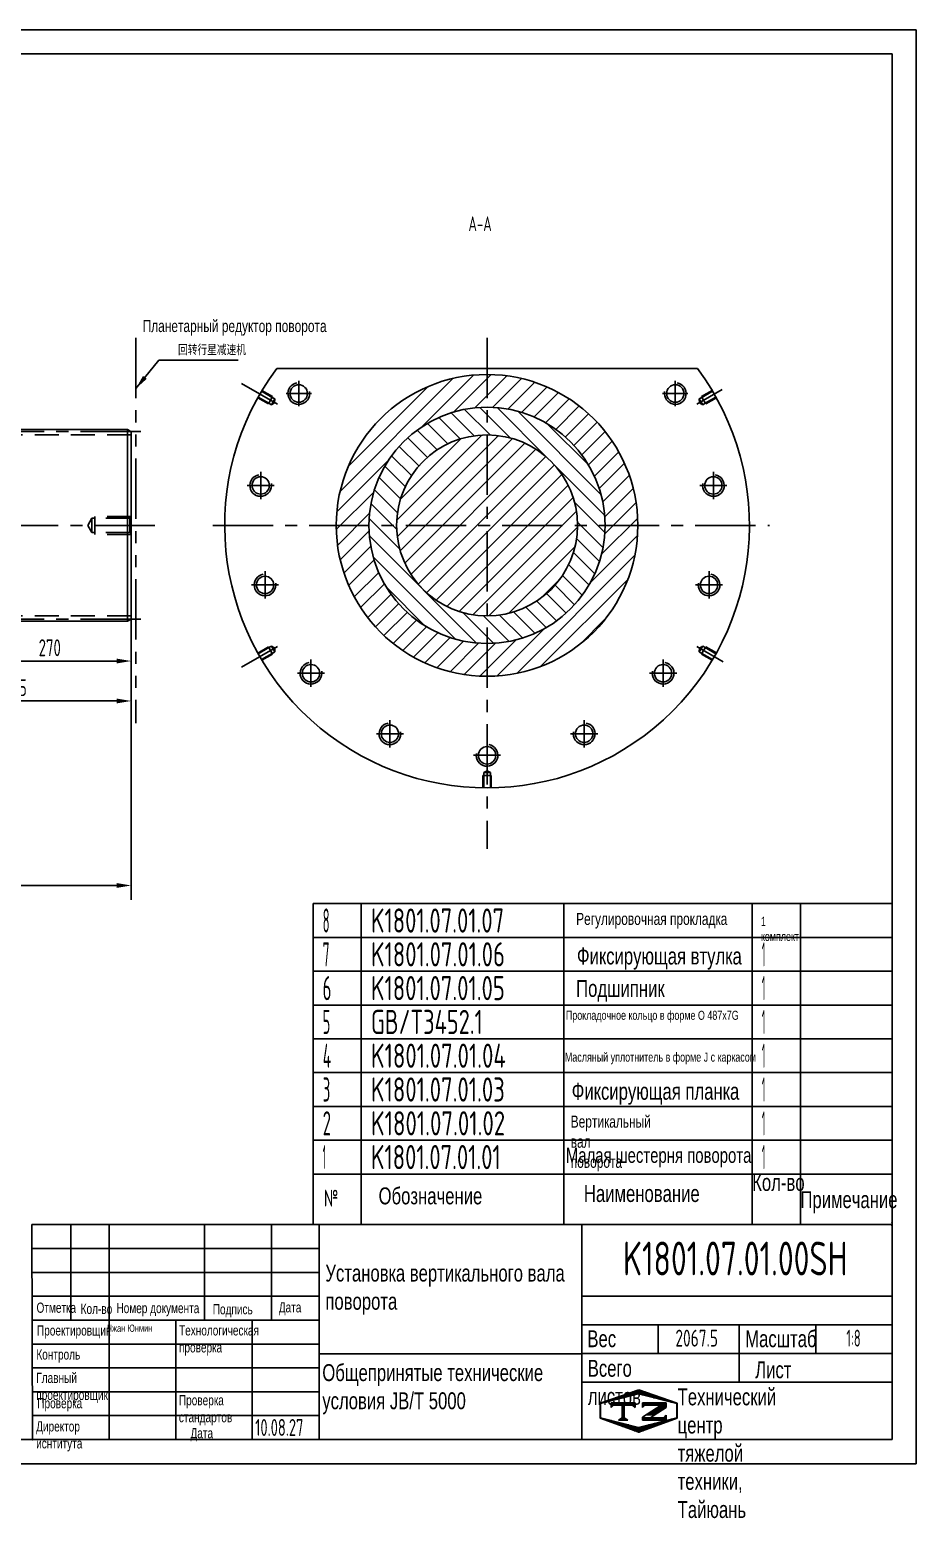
# Model space of a CAD drawing. Header units: millimetres. Extents: x 0 to 3360, y -90 to 2376.
# Drawn here: x 1890 to 3360, y -90 to 2376 of the extents above; entities that cross this region are included whole.
import ezdxf
from ezdxf.enums import TextEntityAlignment as Align

# ---------------------------------------------------------------- set-up
doc = ezdxf.new("R2010")
doc.units = ezdxf.units.MM
doc.header["$LTSCALE"] = 80
for name, pattern in [('F', [0.75, 0.5, -0.25]), ('G', [2, 1.25, -0.25, 0.25, -0.25]), ('K', [2.5, 1.25, -0.25, 0.25, -0.25, 0.25, -0.25])]:
    doc.linetypes.add(name, pattern=pattern)
for name, color, linetype in [('01', 7, 'Continuous'), ('02', 1, 'Continuous'), ('04', 2, 'F'), ('05', 4, 'G'), ('07', 6, 'K'), ('08', 1, 'Continuous'), ('11', 3, 'Continuous'), ('THICK', 7, 'Continuous')]:
    doc.layers.add(name, color=color, linetype=linetype)
doc.styles.get("Standard").update_dxf_attribs({"font": 'isocp', "width": 0.707, "bigfont": 'intecad.shx'})
doc.dimstyles.new('INTE', dxfattribs={"dimscale": 8, "dimtxt": 3.5, "dimasz": 3, "dimexe": 3, "dimexo": 0, "dimgap": 1, "dimtad": 1, "dimdsep": 46, "dimtxsty": 'Standard', "dimcen": 0, "dimclrd": 1, "dimclre": 1, "dimclrt": 3, "dimaunit": 1, "dimadec": 0, "dimazin": 0, "dimtfac": 1, "dimtmove": 0, "dimatfit": 0, "dimfxl": 1, "dimarcsym": 0})
pattern_1 = [(45, (-407.789, -409.888), (-14.14214, 14.14214), [])]

# ---------------------------------------------------------------- blocks, each defined once
blk = doc.blocks.new('*D16')
at = {"layer": '08', "color": 1, "lineweight": -2}
for p, q in [((2058.5, 1263.8), (2058.5, 934.1)), ((429.5, 1003.4), (429.5, 934.1)), ((453.5, 958.1), (2034.5, 958.1))]:
    blk.add_line(p, q, dxfattribs=at)
at = {"layer": '08', "color": 1}
for points in [[(453.5, 962.1), (453.5, 954.1), (429.5, 958.1)], [(2034.5, 962.1), (2034.5, 954.1), (2058.5, 958.1)]]:
    blk.add_solid(points, dxfattribs=at)
at = {"layer": 'Defpoints', "color": 0}
for p in [(2058.5, 1263.8), (429.5, 1003.4), (2058.5, 958.1)]:
    blk.add_point(p, dxfattribs=at)
at = {"layer": '08', "color": 3, "insert": (1244, 980.1), "char_height": 28, "attachment_point": 5}
blk.add_mtext('1629', dxfattribs=at)
blk = doc.blocks.new('*D17')
at = {"layer": '08', "color": 1, "lineweight": -2}
for p, q in [((1673.5, 1396), (1673.5, 1239.8)), ((2058.5, 1399.5), (2058.5, 1239.8)), ((2034.5, 1263.8), (1697.5, 1263.8))]:
    blk.add_line(p, q, dxfattribs=at)
at = {"layer": '08', "color": 1}
for points in [[(1697.5, 1267.8), (1697.5, 1259.8), (1673.5, 1263.8)], [(2034.5, 1267.8), (2034.5, 1259.8), (2058.5, 1263.8)]]:
    blk.add_solid(points, dxfattribs=at)
at = {"layer": 'Defpoints', "color": 0}
for p in [(1673.5, 1396), (2058.5, 1399.5), (1673.5, 1263.8)]:
    blk.add_point(p, dxfattribs=at)
at = {"layer": '08', "color": 3, "insert": (1866, 1285.8), "char_height": 28, "attachment_point": 5}
blk.add_mtext('385', dxfattribs=at)
blk = doc.blocks.new('*D18')
at = {"layer": '08', "color": 1, "lineweight": -2}
for p, q in [((1788.5, 1404.9), (1788.5, 1306)), ((2058.5, 1399.5), (2058.5, 1306)), ((2034.5, 1330), (1812.5, 1330))]:
    blk.add_line(p, q, dxfattribs=at)
at = {"layer": '08', "color": 1}
for points in [[(1812.5, 1334), (1812.5, 1326), (1788.5, 1330)], [(2034.5, 1334), (2034.5, 1326), (2058.5, 1330)]]:
    blk.add_solid(points, dxfattribs=at)
at = {"layer": 'Defpoints', "color": 0}
for p in [(1788.5, 1404.9), (2058.5, 1399.5), (1788.5, 1330)]:
    blk.add_point(p, dxfattribs=at)
at = {"layer": '08', "color": 3, "insert": (1923.5, 1352), "char_height": 28, "attachment_point": 5}
blk.add_mtext('270', dxfattribs=at)
blk = doc.blocks.new('*U39')
at = {"layer": '01'}
for points in [[(415, 292), (25, 292)], [(25, 292), (25, 5)], [(415, 5), (415, 292)], [(25, 5), (415, 5)]]:
    blk.add_lwpolyline(points, dxfattribs=at)
at = {"layer": '02'}
for points in [[(420, 297), (0, 297)], [(0, 297), (0, 0)], [(420, 0), (420, 297)], [(0, 0), (420, 0)]]:
    blk.add_lwpolyline(points, dxfattribs=at)
blk = doc.blocks.new('*U42')
at = {"layer": '01'}
for p, q in [((0, -56), (0, 0)), ((960, -56), (960, 0))]:
    blk.add_line(p, q, dxfattribs=at)
at = {"layer": '02'}
for p, q in [((0, 0), (80, 0)), ((80, -56), (80, 0)), ((80, 0), (416, 0)), ((416, -56), (416, 0)), ((416, 0), (728, 0)), ((728, -56), (728, 0)), ((728, 0), (808, 0)), ((808, -56), (808, 0)), ((808, 0), (960, 0))]:
    blk.add_line(p, q, dxfattribs=at)
blk = doc.blocks.new('*U43')
at = {"layer": '01'}
for p, q in [((0, -56), (0, 0)), ((960, -56), (960, 0))]:
    blk.add_line(p, q, dxfattribs=at)
at = {"layer": '02'}
for p, q in [((0, 0), (80, 0)), ((80, -56), (80, 0)), ((80, 0), (416, 0)), ((416, -56), (416, 0)), ((416, 0), (728, 0)), ((728, -56), (728, 0)), ((728, 0), (808, 0)), ((808, -56), (808, 0)), ((808, 0), (960, 0))]:
    blk.add_line(p, q, dxfattribs=at)
blk = doc.blocks.new('*U44')
at = {"layer": '01'}
for p, q in [((0, -56), (0, 0)), ((960, -56), (960, 0))]:
    blk.add_line(p, q, dxfattribs=at)
at = {"layer": '02'}
for p, q in [((0, 0), (80, 0)), ((80, -56), (80, 0)), ((80, 0), (416, 0)), ((416, -56), (416, 0)), ((416, 0), (728, 0)), ((728, -56), (728, 0)), ((728, 0), (808, 0)), ((808, -56), (808, 0)), ((808, 0), (960, 0))]:
    blk.add_line(p, q, dxfattribs=at)
blk = doc.blocks.new('*U45')
at = {"layer": '01'}
for p, q in [((0, -56), (0, 0)), ((960, -56), (960, 0))]:
    blk.add_line(p, q, dxfattribs=at)
at = {"layer": '02'}
for p, q in [((0, 0), (80, 0)), ((80, -56), (80, 0)), ((80, 0), (416, 0)), ((416, -56), (416, 0)), ((416, 0), (728, 0)), ((728, -56), (728, 0)), ((728, 0), (808, 0)), ((808, -56), (808, 0)), ((808, 0), (960, 0))]:
    blk.add_line(p, q, dxfattribs=at)
blk = doc.blocks.new('*U46')
at = {"layer": '01'}
for p, q in [((0, -56), (0, 0)), ((960, -56), (960, 0))]:
    blk.add_line(p, q, dxfattribs=at)
at = {"layer": '02'}
for p, q in [((0, 0), (80, 0)), ((80, -56), (80, 0)), ((80, 0), (416, 0)), ((416, -56), (416, 0)), ((416, 0), (728, 0)), ((728, -56), (728, 0)), ((728, 0), (808, 0)), ((808, -56), (808, 0)), ((808, 0), (960, 0))]:
    blk.add_line(p, q, dxfattribs=at)
blk = doc.blocks.new('*U47')
at = {"layer": '01'}
for p, q in [((0, -56), (0, 0)), ((960, -56), (960, 0))]:
    blk.add_line(p, q, dxfattribs=at)
at = {"layer": '02'}
for p, q in [((0, 0), (80, 0)), ((80, -56), (80, 0)), ((80, 0), (416, 0)), ((416, -56), (416, 0)), ((416, 0), (728, 0)), ((728, -56), (728, 0)), ((728, 0), (808, 0)), ((808, -56), (808, 0)), ((808, 0), (960, 0))]:
    blk.add_line(p, q, dxfattribs=at)
blk = doc.blocks.new('*U48')
at = {"layer": '01'}
for p, q in [((0, -56), (0, 0)), ((960, -56), (960, 0))]:
    blk.add_line(p, q, dxfattribs=at)
at = {"layer": '02'}
for p, q in [((0, 0), (80, 0)), ((80, -56), (80, 0)), ((80, 0), (416, 0)), ((416, -56), (416, 0)), ((416, 0), (728, 0)), ((728, -56), (728, 0)), ((728, 0), (808, 0)), ((808, -56), (808, 0)), ((808, 0), (960, 0))]:
    blk.add_line(p, q, dxfattribs=at)
blk = doc.blocks.new('*U49')
at = {"layer": '01'}
for p, q in [((0, -56), (0, 0)), ((0, 0), (80, 0)), ((80, 0), (416, 0)), ((416, 0), (728, 0)), ((728, 0), (808, 0)), ((808, 0), (960, 0)), ((960, -56), (960, 0))]:
    blk.add_line(p, q, dxfattribs=at)
at = {"layer": '02'}
for p, q in [((80, -56), (80, 0)), ((416, -56), (416, 0)), ((728, -56), (728, 0)), ((808, -56), (808, 0))]:
    blk.add_line(p, q, dxfattribs=at)
blk = doc.blocks.new('*X63')
at = {"color": 0}
for p, q in [((127.06, 7.8), (132.06, 7.8)), ((127.06, 7.5), (132.06, 7.5)), ((127.06, 7.2), (127.32, 7.2)), ((129.23, 6.3), (131.04, 6.3)), ((129.7, 6.6), (131.51, 6.6)), ((130.16, 6.9), (131.98, 6.9)), ((130.62, 7.2), (132.06, 7.2)), ((127.84, 5.4), (129.64, 5.4)), ((128.3, 5.7), (130.1, 5.7)), ((128.77, 6), (130.57, 6))]:
    blk.add_line(p, q, dxfattribs=at)
blk = doc.blocks.new('*X64')
at = {"color": 0}
for p, q in [((127.06, 4.8), (132.06, 4.8)), ((127.06, 4.5), (132.06, 4.5)), ((131.84, 5.1), (132.06, 5.1))]:
    blk.add_line(p, q, dxfattribs=at)
blk = doc.blocks.new('*X62')
at = {"color": 0}
for p, q in [((122.34, 4.5), (123.72, 4.5)), ((122.82, 4.8), (123.24, 4.8))]:
    blk.add_line(p, q, dxfattribs=at)
blk = doc.blocks.new('*X61')
at = {"color": 0}
for p, q in [((120.53, 7.8), (125.53, 7.8)), ((120.53, 7.5), (125.53, 7.5)), ((120.53, 7.2), (120.79, 7.2)), ((125.27, 7.2), (125.53, 7.2))]:
    blk.add_line(p, q, dxfattribs=at)
blk = doc.blocks.new('*X60')
at = {"color": 0}
for p, q in [((123.24, 9.6), (125.52, 9.6)), ((124.1, 9.9), (128.52, 9.9)), ((124.97, 10.2), (127.67, 10.2)), ((125.83, 10.5), (126.82, 10.5)), ((127.02, 9.6), (129.37, 9.6)), ((118.22, 7.8), (118.32, 7.8)), ((118.22, 7.5), (118.27, 7.5)), ((118.22, 7.2), (118.27, 7.2)), ((118.22, 6.9), (118.27, 6.9)), ((118.22, 6.6), (118.27, 6.6)), ((118.22, 6.3), (118.27, 6.3)), ((118.94, 8.1), (119.52, 8.1)), ((119.8, 8.4), (120.72, 8.4)), ((120.66, 8.7), (121.92, 8.7)), ((121.52, 9), (123.12, 9)), ((122.38, 9.3), (124.32, 9.3)), ((128.22, 9.3), (130.22, 9.3)), ((129.42, 9), (131.07, 9)), ((130.62, 8.7), (131.92, 8.7)), ((131.82, 8.4), (132.77, 8.4)), ((133.02, 8.1), (133.62, 8.1)), ((134.22, 7.8), (134.32, 7.8)), ((134.27, 7.5), (134.32, 7.5)), ((134.27, 7.2), (134.32, 7.2)), ((134.27, 6.9), (134.32, 6.9)), ((134.27, 6.6), (134.32, 6.6)), ((134.27, 6.3), (134.32, 6.3)), ((118.22, 6), (118.27, 6)), ((118.22, 5.7), (118.27, 5.7)), ((118.22, 5.4), (118.27, 5.4)), ((118.22, 5.1), (118.27, 5.1)), ((118.22, 4.8), (118.27, 4.8)), ((118.79, 4.5), (119.42, 4.5)), ((119.61, 4.2), (120.62, 4.2)), ((120.43, 3.9), (121.82, 3.9)), ((121.26, 3.6), (123.02, 3.6)), ((122.08, 3.3), (124.22, 3.3)), ((128.32, 3.3), (130.51, 3.3)), ((129.52, 3.6), (131.32, 3.6)), ((130.72, 3.9), (132.14, 3.9)), ((131.92, 4.2), (132.95, 4.2)), ((133.12, 4.5), (133.76, 4.5)), ((134.27, 6), (134.32, 6)), ((134.27, 5.7), (134.32, 5.7)), ((134.27, 5.4), (134.32, 5.4)), ((134.27, 5.1), (134.32, 5.1)), ((134.27, 4.8), (134.32, 4.8)), ((122.91, 3), (125.42, 3)), ((123.73, 2.7), (128.89, 2.7)), ((124.55, 2.4), (128.07, 2.4)), ((125.38, 2.1), (127.26, 2.1)), ((126.2, 1.8), (126.45, 1.8)), ((127.12, 3), (129.7, 3))]:
    blk.add_line(p, q, dxfattribs=at)

msp = doc.modelspace()

# ---------------------------------------------------------------- hatches: boundary and pattern name
at = {"layer": '02'}
h = msp.add_hatch(dxfattribs=at)
h.set_pattern_fill('_USER', color=256, scale=20, angle=45, style=0, pattern_type=0)
h.set_pattern_definition(pattern_1)
h.paths.add_polyline_path([(2648.452, 1750.552), (2648.452, 1804.752, 0.41421356), (2398.452, 1554.752), (2452.652, 1554.752, -0.41421356)])
h.paths.add_polyline_path([(2452.652, 1554.752), (2398.452, 1554.752, 0.41421356), (2648.452, 1304.752), (2648.452, 1358.952, -0.41421356)])
h.paths.add_polyline_path([(2898.452, 1554.752), (2844.252, 1554.752, -0.41421356), (2648.452, 1358.952), (2648.452, 1304.752, 0.41421356)])
h.paths.add_polyline_path([(2648.452, 1804.752), (2648.452, 1750.552, -0.41421356), (2844.252, 1554.752), (2898.452, 1554.752, 0.41421356)])
at = {"layer": '02', "linetype": 'Continuous'}
h = msp.add_hatch(dxfattribs=at)
h.set_pattern_fill('_USER', color=1, scale=20, angle=315, style=0, pattern_type=0)
h.set_pattern_definition([(315, (-407.789, -409.888), (14.14214, 14.14214), [])])
h.paths.add_polyline_path([(2648.452, 1750.552), (2648.452, 1704.752, -0.41421356), (2798.452, 1554.752), (2844.252, 1554.752, 0.41421356)])
h.paths.add_polyline_path([(2648.452, 1704.752), (2648.452, 1750.552, 0.41421356), (2452.652, 1554.752), (2498.452, 1554.752, -0.41421356)])
h.paths.add_polyline_path([(2498.452, 1554.752), (2452.652, 1554.752, 0.41421356), (2648.452, 1358.952), (2648.452, 1404.752, -0.41421356)])
h.paths.add_polyline_path([(2844.252, 1554.752), (2798.452, 1554.752, -0.41421356), (2648.452, 1404.752), (2648.452, 1358.952, 0.41421356)])
h = msp.add_hatch(dxfattribs=at)
h.set_pattern_fill('_USER', color=1, scale=20, angle=45, style=0, pattern_type=0)
h.set_pattern_definition(pattern_1)
h.paths.add_polyline_path([(2648.452, 1554.752), (2798.452, 1554.752, 0.41421356), (2648.452, 1704.752)])
h.paths.add_polyline_path([(2648.452, 1704.752, 0.41421356), (2498.452, 1554.752), (2648.452, 1554.752)])
h.paths.add_polyline_path([(2648.452, 1404.752, 0.41421356), (2798.452, 1554.752), (2648.452, 1554.752)])
h.paths.add_polyline_path([(2648.452, 1554.752), (2498.452, 1554.752, 0.41421356), (2648.452, 1404.752)])

# ---------------------------------------------------------------- linework, layer by layer
for radius in [250, 195.8, 150]:
    msp.add_circle((2648.452, 1554.752), radius)
at = {"layer": '01'}
for p, q in [((2997.209, 1814.752), (2299.714, 1814.752)), ((2360, 480), (3320, 480)), ((2360, 480), (2360, 396.232)), ((2440, 480), (2440, 396.232)), ((2776, 480), (2776, 396.232)), ((3088, 480), (3088, 396.232)), ((3168, 480), (3168, 396.232))]:
    msp.add_line(p, q, dxfattribs=at)
at = {"layer": '01', "color": 7, "linetype": 'Continuous'}
for p, q in [((2052.477, 1713.502), (1673.477, 1713.502)), ((2052.477, 1713.502), (2052.477, 1396.002)), ((2052.477, 1713.502), (2058.477, 1710.038)), ((2058.477, 1399.466), (2058.477, 1710.038)), ((2052.477, 1396.002), (1673.477, 1396.002)), ((2052.477, 1396.002), (2058.477, 1399.466))]:
    msp.add_line(p, q, dxfattribs=at)
at = {"layer": '01'}
for centre in [(2336.362, 1773.292), (2960.542, 1773.292), (2273.242, 1620.922), (3023.662, 1620.922), (2280.432, 1456.152), (3016.472, 1456.152), (2356.582, 1309.842), (2940.322, 1309.842), (2487.442, 1209.442), (2809.462, 1209.442), (2648.452, 1173.752)]:
    msp.add_circle(centre, 14.4, dxfattribs=at)
msp.add_arc((2648.462, 1554.752), 435, 143.294569, 36.705431, dxfattribs=at)
for p in [(3320, 400), (3320, 394.611), (3320, 394.469)]:
    msp.add_point(p, dxfattribs=at)
at = {"layer": '02'}
for centre, start, end in [((2336.362, 1773.292), 100, 10), ((2960.542, 1773.292), 170, 80), ((2273.242, 1620.922), 100, 10), ((3023.662, 1620.922), 170, 80), ((2280.432, 1456.152), 100, 10), ((3016.472, 1456.152), 170, 80), ((2356.582, 1309.842), 100, 10), ((2940.322, 1309.842), 170, 80), ((2487.442, 1209.442), 100, 10), ((2809.462, 1209.442), 170, 80), ((2648.452, 1173.752), 170, 80)]:
    msp.add_arc(centre, 18, start, end, dxfattribs=at)
at = {"layer": '04', "color": 2, "linetype": 'F'}
for p, q in [((2292.194, 1766.893), (2274.527, 1777.093)), ((2275.227, 1778.306), (2292.894, 1768.106)), ((3021.669, 1778.322), (3004.002, 1768.122)), ((3004.702, 1766.91), (3022.369, 1777.11)), ((2268.227, 1766.182), (2285.894, 1755.982)), ((2286.594, 1757.194), (2268.927, 1767.394)), ((2285.894, 1755.982), (2289.394, 1762.044)), ((2286.594, 1757.194), (2290.924, 1754.694)), ((2292.894, 1768.106), (2289.394, 1762.044)), ((2296.524, 1764.393), (2290.924, 1754.694)), ((2296.342, 1758.032), (2290.924, 1754.694)), ((2292.194, 1766.893), (2296.524, 1764.393)), ((2296.524, 1764.393), (2296.342, 1758.032)), ((3004.702, 1766.91), (3000.372, 1764.41)), ((3005.972, 1754.71), (3000.372, 1764.41)), ((3000.554, 1758.048), (3000.372, 1764.41)), ((3005.972, 1754.71), (3000.554, 1758.048)), ((3004.002, 1768.122), (3007.502, 1762.06)), ((3010.302, 1757.21), (3005.972, 1754.71)), ((3011.002, 1755.998), (3007.502, 1762.06)), ((3010.302, 1757.21), (3027.969, 1767.41)), ((3028.669, 1766.198), (3011.002, 1755.998)), ((2058.477, 1704.612), (1788.477, 1704.612)), ((1993.477, 1566.752), (1986.548, 1554.752)), ((1993.477, 1542.752), (1986.548, 1554.752)), ((2056.477, 1566.752), (1993.477, 1566.752)), ((1993.477, 1566.752), (1993.477, 1542.752)), ((2058.477, 1569.752), (1998.477, 1569.752)), ((1998.477, 1569.752), (1998.477, 1539.752)), ((2058.477, 1568.752), (2056.477, 1566.752)), ((2056.477, 1566.752), (2056.477, 1542.752)), ((2056.477, 1542.752), (1993.477, 1542.752)), ((2058.477, 1539.752), (1998.477, 1539.752)), ((2058.477, 1540.752), (2056.477, 1542.752)), ((2058.477, 1404.892), (1788.477, 1404.892)), ((2268.236, 1343.306), (2285.903, 1353.506)), ((2286.603, 1352.293), (2268.936, 1342.093)), ((2292.203, 1342.594), (2274.536, 1332.394)), ((2275.236, 1331.182), (2292.903, 1341.382)), ((2285.903, 1353.506), (2289.403, 1347.444)), ((2286.603, 1352.293), (2290.933, 1354.793)), ((2292.903, 1341.382), (2289.403, 1347.444)), ((2290.933, 1354.793), (2296.533, 1345.094)), ((2290.933, 1354.793), (2296.351, 1351.455)), ((2292.203, 1342.594), (2296.533, 1345.094)), ((2296.351, 1351.455), (2296.533, 1345.094)), ((3000.381, 1345.11), (3005.981, 1354.81)), ((3000.381, 1345.11), (3000.563, 1351.471)), ((3004.711, 1342.61), (3000.381, 1345.11)), ((3000.563, 1351.471), (3005.981, 1354.81)), ((3004.011, 1341.398), (3007.511, 1347.46)), ((3021.678, 1331.198), (3004.011, 1341.398)), ((3004.711, 1342.61), (3022.378, 1332.41)), ((3010.311, 1352.31), (3005.981, 1354.81)), ((3011.011, 1353.522), (3007.511, 1347.46)), ((3010.311, 1352.31), (3027.978, 1342.11)), ((3028.678, 1343.322), (3011.011, 1353.522)), ((2641.462, 1119.752), (2641.462, 1140.152)), ((2641.462, 1140.152), (2648.462, 1140.152)), ((2642.862, 1145.152), (2648.462, 1148.175)), ((2642.862, 1140.152), (2642.862, 1145.152)), ((2642.862, 1145.152), (2654.062, 1145.152)), ((2642.862, 1140.152), (2642.862, 1119.752)), ((2648.462, 1148.175), (2654.062, 1145.152)), ((2655.462, 1140.152), (2648.462, 1140.152)), ((2654.062, 1140.152), (2654.062, 1145.152)), ((2654.062, 1140.152), (2654.062, 1119.752)), ((2655.462, 1119.752), (2655.462, 1140.152))]:
    msp.add_line(p, q, dxfattribs=at)
at = {"layer": '05', "color": 4, "linetype": 'G'}
for p, q in [((2648.452, 1865.445), (2648.452, 1018.573)), ((2300.876, 1755.425), (2241.27, 1789.839)), ((2996.029, 1755.425), (3038.023, 1779.671)), ((2074.337, 1710.327), (1756.916, 1710.327)), ((2097.696, 1554.752), (1306.549, 1554.752)), ((2193.725, 1554.752), (3116.546, 1554.752)), ((2074.337, 1399.177), (1756.916, 1399.177)), ((2300.876, 1354.078), (2241.27, 1319.665)), ((2996.029, 1354.078), (3039.791, 1328.812))]:
    msp.add_line(p, q, dxfattribs=at)
at = {"layer": '05'}
for p, q in [((2336.362, 1752.292), (2336.362, 1794.292)), ((2960.542, 1752.292), (2960.542, 1794.292)), ((2315.362, 1773.292), (2357.362, 1773.292)), ((2981.542, 1773.292), (2939.542, 1773.292)), ((2273.242, 1643.422), (2273.242, 1598.422)), ((3023.662, 1643.422), (3023.662, 1598.422)), ((2250.742, 1620.922), (2295.742, 1620.922)), ((3046.162, 1620.922), (3001.162, 1620.922)), ((2257.932, 1456.152), (2302.932, 1456.152)), ((2280.432, 1478.652), (2280.432, 1433.652)), ((3038.972, 1456.152), (2993.972, 1456.152)), ((3016.472, 1478.652), (3016.472, 1433.652)), ((2356.582, 1332.342), (2356.582, 1287.342)), ((2940.322, 1332.342), (2940.322, 1287.342)), ((2334.082, 1309.842), (2379.082, 1309.842)), ((2962.822, 1309.842), (2917.822, 1309.842)), ((2464.942, 1209.442), (2509.942, 1209.442)), ((2487.442, 1231.942), (2487.442, 1186.942)), ((2831.962, 1209.442), (2786.962, 1209.442)), ((2809.462, 1231.942), (2809.462, 1186.942)), ((2648.452, 1196.252), (2648.452, 1151.252)), ((2648.452, 1196.252), (2648.452, 1151.252)), ((2670.952, 1173.752), (2625.952, 1173.752)), ((2625.952, 1173.752), (2670.952, 1173.752))]:
    msp.add_line(p, q, dxfattribs=at)
at = {"layer": '07', "color": 6, "linetype": 'K'}
msp.add_line((2066.177, 1865.445), (2066.177, 1227.19), dxfattribs=at)
at = {"layer": 'THICK'}
for p, q in [((1893.993, 396.232), (1895.073, 40)), ((1893.993, 396.232), (3320, 396.232)), ((1958.383, 396.06), (1958.383, 396.232)), ((1958.403, 237.906), (1958.403, 396.232)), ((2021.734, 40), (2021.734, 396.232)), ((2180.059, 237.906), (2180.059, 396.232)), ((2290.886, 237.906), (2290.886, 396.232)), ((2370.049, 40), (2370.049, 396.232)), ((2805.443, 40), (2805.443, 396.232)), ((3320, 40), (3320, 396.232)), ((1895.073, 277.488), (2370.049, 277.488)), ((2805.443, 277.488), (3320, 277.488)), ((1895.073, 237.906), (2370.049, 237.906)), ((2132.561, 40), (2132.561, 237.906)), ((2259.221, 40), (2259.221, 237.906)), ((2805.443, 229.99), (3320, 229.99)), ((2932.103, 182.493), (2932.103, 229.99)), ((3066.68, 134.995), (3066.68, 229.99)), ((3193.34, 182.493), (3193.34, 229.99)), ((2370.049, 181.806), (2805.443, 181.806)), ((2805.443, 182.493), (3320, 182.493)), ((2805.443, 134.995), (3320, 134.995)), ((1895.073, 40), (3320, 40))]:
    msp.add_line(p, q, dxfattribs=at)
at = {"layer": 'THICK', "color": 3}
for p, q in [((1895.073, 356.65), (2370.049, 356.65)), ((1895.073, 317.069), (2370.049, 317.069)), ((1895.073, 198.325), (2370.049, 198.325)), ((1895.073, 158.744), (2370.049, 158.744)), ((1895.073, 119.163), (2370.049, 119.163)), ((2835.937, 100.212), (2900.099, 122.559)), ((2835.937, 75.325), (2835.937, 100.212)), ((2836.354, 99.708), (2899.684, 115.541)), ((2836.354, 75.96), (2836.354, 99.708)), ((2854.237, 93.034), (2854.237, 100.95)), ((2854.237, 100.95), (2893.818, 100.95)), ((2893.818, 100.95), (2893.818, 93.034)), ((2899.684, 115.541), (2963.014, 99.708)), ((2900.099, 122.559), (2963.427, 100.212)), ((2905.938, 100.95), (2905.938, 93.034)), ((2905.938, 100.95), (2945.519, 100.95)), ((2945.519, 100.95), (2945.519, 93.034)), ((2963.014, 99.708), (2963.014, 75.96)), ((2963.427, 100.212), (2963.427, 75.325)), ((1895.073, 79.581), (2370.049, 79.581)), ((2900.099, 51.962), (2835.937, 75.325)), ((2899.684, 60.127), (2836.354, 75.96)), ((2858.195, 96.992), (2854.237, 93.034)), ((2889.86, 96.992), (2858.195, 96.992)), ((2874.027, 77.126), (2866.358, 72.301)), ((2872.295, 97.029), (2872.295, 75.317)), ((2874.027, 97.029), (2874.027, 75.317)), ((2874.027, 77.126), (2881.695, 72.301)), ((2876.006, 97.029), (2876.006, 75.317)), ((2893.818, 93.034), (2889.86, 96.992)), ((2963.014, 75.96), (2899.684, 60.127)), ((2963.427, 75.325), (2900.099, 51.962)), ((2905.938, 93.034), (2909.896, 96.992)), ((2937.108, 96.992), (2905.938, 76.825)), ((2905.938, 76.825), (2905.938, 72.301)), ((2909.896, 96.992), (2937.108, 96.992)), ((2925.24, 80.131), (2919.191, 76.259)), ((2941.56, 76.259), (2919.191, 76.259)), ((2945.518, 93.109), (2925.24, 80.131)), ((2945.518, 80.218), (2941.56, 76.259)), ((2945.518, 72.301), (2945.518, 80.218)), ((2866.358, 72.301), (2874.027, 72.301)), ((2881.695, 72.301), (2874.027, 72.301)), ((2905.938, 72.301), (2945.518, 72.301))]:
    msp.add_line(p, q, dxfattribs=at)
for p in [(1895.073, 79.581), (1895.073, 40)]:
    msp.add_point(p, dxfattribs=at)

# ---------------------------------------------------------------- block references
at = {"layer": '01', "xscale": 8, "yscale": 8, "zscale": 8}
msp.add_blockref('*U39', (0, 0), dxfattribs=at)
at = {"layer": '01'}
for name, p in [('*U49', (2360, 928)), ('*U48', (2360, 872)), ('*U47', (2360, 816)), ('*U46', (2360, 760)), ('*U45', (2360, 704)), ('*U44', (2360, 648)), ('*U43', (2360, 592)), ('*U42', (2360, 536))]:
    msp.add_blockref(name, p, dxfattribs=at)
at = {"layer": 'THICK', "color": 3, "xscale": 7.916258743720661, "yscale": 7.916258743720164, "zscale": 7.916258743720223}
for name in ['*X60', '*X61', '*X63', '*X62', '*X64']:
    msp.add_blockref(name, (1900.08, 38.066), dxfattribs=at)

# ---------------------------------------------------------------- texts
at = {"layer": '01', "attachment_point": 1}
for s, insert, char_height in [('{\\fArial|b0|i0|c204|p34;\\C3;Планетарный редуктор поворота}', (2077.518, 1895.116), 20), ('{\\fArial|b0|i0|c204|p34;\\C3;Регулировочная прокладка}', (2796.136, 912.73), 20), ('{\\fArial|b0|i0|c204|p34;\\C3;Фиксирующая втулка}', (2797.445, 855.172), 28), ('{\\fArial|b0|i0|c204|p34;\\C3;Подшипник}', (2796.136, 801.538), 28), ('{\\fArial|b0|i0|c204|p34;\\C3;Прокладочное кольцо в форме О 487х7\\fArial|b0|i0|c0|p34;G}', (2779.116, 750.521), 15), ('{\\fArial|b0|i0|c204|p34;\\C3;Масляный уплотнитель в форме \\fArial|b0|i0|c0|p34;J \\fArial|b0|i0|c204|p34;с каркасом}', (2777.509, 681.193), 15), ('{\\fArial|b0|i0|c204|p34;\\C3;Фиксирующая планка}', (2788.789, 631.088), 28), ('{\\fArial|b0|i0|c204|p34;\\C3;Малая шестерня поворота}', (2779.075, 523.517), 25), ('{\\fArial|b0|i0|c204|p34;Кол-во}', (3088, 480), 28), ('{\\Fisocp,intecad|c204;№}', (2378.041, 453.884), 28), ('{\\fArial|b0|i0|c204|p34;Наименование}', (2809.02, 461.642), 28), ('{\\fArial|b0|i0|c204|p34;Примечание}', (3168, 451.523), 28), ('{\\fArial|b0|i0|c204|p34;\\C3;Установка вертикального вала\\Pповорота}', (2380.415, 329.858), 28), ('{\\fArial|b0|i0|c204|p34;Отметка}', (1901.538, 266.941), 16.87947), ('{\\fArial|b0|i0|c204|p34;Кол-во}', (1974.739, 264.999), 16.87947), ('{\\fArial|b0|i0|c204|p34;Номер документа}', (2034.033, 266.298), 16.87947), ('{\\fArial|b0|i0|c204|p34;Подпись}', (2193.694, 264.352), 16.87947), ('{\\fArial|b0|i0|c204|p34;Дата}', (2303.171, 267.588), 16.87947), ('{\\fArial|b0|i0|c204|p34;Проектировщик}', (1902.281, 229.237), 16.87947), ('{\\fArial|b0|i0|c204|p34;\\C3;Чжан Юнмин}', (2018.522, 230.489), 12), ('{\\fArial|b0|i0|c204|p34;Технологическая\\Pпроверка}', (2137.747, 229.364), 16.87947), ('{\\fArial|b0|i0|c204|p34;Масштаб}', (3076.396, 221.056), 28), ('{\\fArial|b0|i0|c204|p34;Вес}', (2814.783, 221.056), 28), ('{\\fArial|b0|i0|c204|p34;Контроль}', (1901.311, 189.478), 16.87947), ('{\\fArial|b0|i0|c204|p34;Главный\\Pпроектировщик}', (1901.162, 150.627), 16.87947), ('{\\fArial|b0|i0|c204|p34;Общепринятые технические\\Pусловия \\fArial|b0|i0|c0|p34;JB/T 5000}', (2375.339, 164.92), 28), ('{\\fArial|b0|i0|c204|p34;Лист}', (3092.946, 169.542), 28), ('{\\fArial|b0|i0|c204|p34;Проверка}', (1902.811, 108.648), 16.87947), ('{\\fArial|b0|i0|c204|p34;Проверка\\Pстандартов}', (2137.585, 113.663), 16.87947), ('{\\fArial|b0|i0|c204|p34;Директор\\Pиснтитута}', (1900.902, 70.297), 16.87947), ('{\\fArial|b0|i0|c204|p34;Дата}', (2156.763, 59.014), 16.87947)]:
    msp.add_mtext(s, dxfattribs=dict(at, insert=insert, char_height=char_height))
at = {"layer": '01', "color": 3, "insert": (2136.142, 1836.721), "char_height": 17.5, "attachment_point": 7}
msp.add_mtext('回转行星减速机', dxfattribs=at)
at = {"layer": '01', "attachment_point": 1}
for s, insert, char_height, width in [('{\\fArial|b0|i0|c204|p34;\\C3;1 комплект}', (3102.506, 906.19), 15, 1.30927), ('{\\fArial|b0|i0|c204|p34;\\C3;Вертикальный вал поворота}', (2787.17, 576.898), 20, 1.61901), ('{\\fArial|b0|i0|c204|p34;Обозначение}', (2468.637, 457.763), 28, 1.29423), ('{\\fArial|b0|i0|c204|p34;Всего листов}', (2815.419, 172.086), 28, 0.63653), ('{\\fArial|b0|i0|c204|p34;Технический центр\\Pтяжелой техники, Тайюань}', (2964.415, 124.729), 28, 0.63653)]:
    msp.add_mtext(s, dxfattribs=dict(at, insert=insert, char_height=char_height, width=width))
at = {"layer": '11', "width": 0.707}
msp.add_text('A-A', height=24.5, dxfattribs=at).set_placement((2617.593, 2034.976), align=Align.BOTTOM_LEFT)
at = {"layer": '11'}
for s, height, width, p, p2 in [('8', 40, 0.514182, (2376, 880), (2387.312, 880)), ('K1801.07.01.07', 40, 0.693669, (2456, 880), (2676.725, 880)), ('7', 40, 0.514182, (2376, 824), (2387.312, 824)), ('K1801.07.01.06', 40, 0.693751, (2456, 824), (2678.128, 824)), ('1', 40, 0.404, (3104, 824), (3109.656, 824)), ('6', 40, 0.600695, (2376, 768), (2390.407, 768)), ('K1801.07.01.05', 40, 0.693738, (2456, 768), (2677.897, 768)), ('1', 40, 0.404, (3104, 768), (3109.656, 768)), ('5', 40, 0.527686, (2376, 712), (2388.483, 712)), ('GB/T3452.1', 40, 0.696557, (2456, 712), (2641.284, 712)), ('1', 40, 0.404, (3104, 712), (3109.656, 712)), ('4', 40, 0.543846, (2376, 656), (2390.14, 656)), ('K1801.07.01.04', 40, 0.693834, (2456, 656), (2679.553, 656)), ('1', 40, 0.404, (3104, 656), (3109.656, 656)), ('3', 40, 0.527686, (2376, 600), (2388.483, 600)), ('K1801.07.01.03', 40, 0.693738, (2456, 600), (2677.897, 600)), ('1', 40, 0.404, (3104, 600), (3109.656, 600)), ('2', 40, 0.562593, (2376, 544), (2389.729, 544)), ('K1801.07.01.02', 40, 0.693769, (2456, 544), (2678.424, 544)), ('1', 40, 0.404, (3104, 544), (3109.656, 544)), ('1', 40, 0.404, (2376, 488), (2381.656, 488)), ('K1801.07.01.01', 40, 0.693325, (2456, 488), (2671.069, 488)), ('1', 40, 0.404, (3104, 488), (3109.656, 488)), ('K1801.07.01.00SH', 56, 0.695901, (2873.819, 312), (3246.181, 312)), ('2067.5', 28, 0.683135, (2960.696, 194), (3031.304, 194)), ('1:8', 28, 0.628444, (3244.122, 194), (3267.878, 194)), ('10.08.27', 28, 0.642055, (2264, 46), (2344, 46))]:
    msp.add_text(s, height=height, dxfattribs=dict(at, width=width)).set_placement(p, p2, align=Align.FIT)

# ---------------------------------------------------------------- dimensions: what is measured, and where the dimension line sits
at = {"layer": '08'}
for base, p2, picture, middle in [((1673.477, 1263.844), (1673.477, 1396.002), '*D17', (1865.977, 1285.844)), ((1788.477, 1329.979), (1788.477, 1404.892), '*D18', (1923.477, 1351.982))]:
    dim = msp.add_linear_dim(base=base, p1=(2058.477, 1399.466), p2=p2, angle=180, dimstyle='INTE', dxfattribs=at)
    dim.commit()
    dim.dimension.update_dxf_attribs({"geometry": picture, "text_midpoint": middle})
dim = msp.add_linear_dim(base=(2058.477, 958.122), p1=(429.477, 1003.396), p2=(2058.477, 1263.844), dimstyle='INTE', dxfattribs=at)
dim.commit()
dim.dimension.update_dxf_attribs({"geometry": '*D16', "text_midpoint": (1243.977, 980.125)})

# ---------------------------------------------------------------- leaders
at = {"layer": '01', "annotation_type": 0, "has_hookline": 1, "hookline_direction": 0, "text_width": 99.805}
msp.add_leader([(2066.177, 1781.344), (2104.142, 1828.721), (2128.142, 1828.721)], dimstyle='INTE', dxfattribs=at)

doc.saveas('drawing.dxf')
